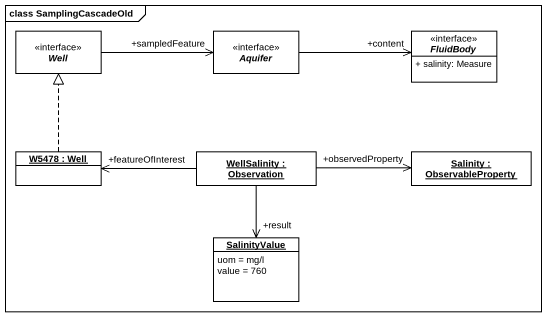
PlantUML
@startuml
mainframe class SamplingCascadeOld
hide circle
hide empty members
skinparam classAttributeIconSize 0
interface Well
interface Aquifer
interface FluidBody {
  + salinity: Measure
}
object "W5478 : Well" as W5478
object "WellSalinity : Observation" as WellSalinity
object "Salinity : ObservableProperty" as Salinity
object SalinityValue {
  uom = mg/l
  value = 760
}
Well -right-> "+sampledFeature" Aquifer
Aquifer -right-> "+content" FluidBody
W5478 .up.|> Well
WellSalinity -left-> "+featureOfInterest" W5478
WellSalinity -right-> "+observedProperty" Salinity
WellSalinity --> "+result" SalinityValue
@enduml
